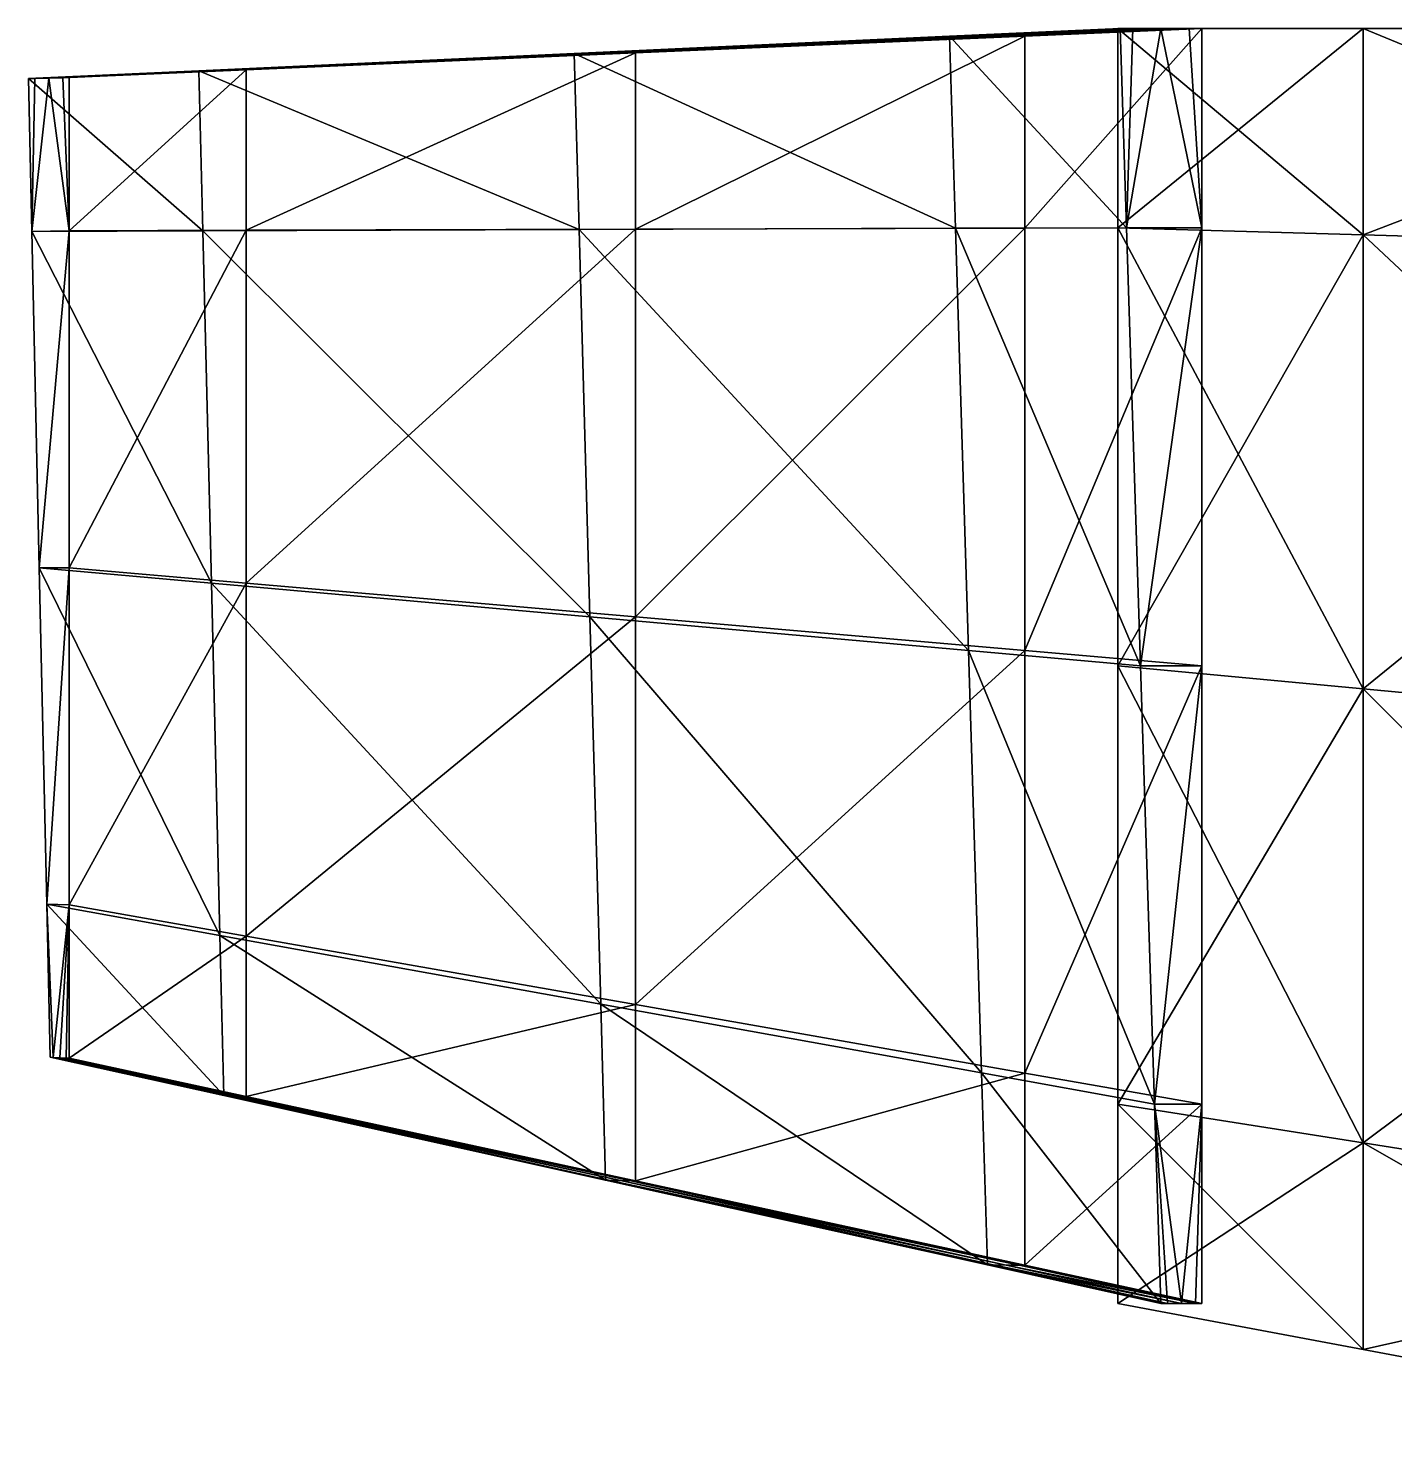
# Model space of a CAD drawing. Header units: metres. Extents: x -4.87 to 4.87, y -6.04 to 1.46.
# Drawn here: x -4.866 to -2.777, y -0.975 to 1.2 of the extents above; entities that cross this region are included whole.
import ezdxf

# ---------------------------------------------------------------- set-up
doc = ezdxf.new("R2010")
doc.units = ezdxf.units.M

msp = doc.modelspace()

# ---------------------------------------------------------------- linework, layer by layer
at = {"layer": 'Wing 1'}
for points in [[(-2.825, 1.2, -0.125), (-3.2, 0.8953, -0.125), (-2.825, 0.8843, -0.125)], [(-2.825, 1.2, -0.125), (-3.2, 1.2, -0.125), (-3.2, 0.8953, -0.125)], [(-2.825, 1.2, -0.0859), (-3.2, 1.2, -0.125), (-2.825, 1.2, -0.125)], [(-2.825, 1.2, -0.0859), (-3.2, 1.2, -0.0859), (-3.2, 1.2, -0.125)], [(-2.825, 1.2, 0), (-3.2, 1.2, -0.0859), (-2.825, 1.2, -0.0859)], [(-2.825, 1.2, 0), (-3.2, 1.2, 0), (-3.2, 1.2, -0.0859)], [(-2.825, 1.2, 0.0859), (-3.2, 1.2, 0), (-2.825, 1.2, 0)], [(-2.825, 1.2, 0.0859), (-3.2, 1.2, 0.0859), (-3.2, 1.2, 0)], [(-2.825, 1.2, 0.125), (-3.2, 1.2, 0.0859), (-2.825, 1.2, 0.0859)], [(-2.825, 1.2, 0.125), (-3.2, 1.2, 0.125), (-3.2, 1.2, 0.0859)], [(-2.825, 0.8843, 0.1055), (-3.2, 1.2, 0.125), (-2.825, 1.2, 0.125)], [(-2.825, 0.8843, 0.1055), (-3.2, 0.8953, 0.1055), (-3.2, 1.2, 0.125)], [(-3.2, 1.2, -0.0859), (-3.2, 0.8953, -0.125), (-3.2, 1.2, -0.125)], [(-3.2, 0.8953, -0.125), (-3.2, 1.2, -0.0859), (-3.2, 1.2, 0)], [(-3.2, 0.8953, 0.1055), (-3.2, 0.8953, -0.125), (-3.2, 1.2, 0)], [(-3.2, 0.8953, 0.1055), (-3.2, 1.2, 0.0859), (-3.2, 1.2, 0.125)], [(-3.2, 0.8953, 0.1055), (-3.2, 1.2, 0), (-3.2, 1.2, 0.0859)], [(-2, 1.2, -0.125), (-2.825, 0.8843, -0.125), (-2, 0.8602, -0.125)], [(-2, 1.2, -0.125), (-2.825, 1.2, -0.125), (-2.825, 0.8843, -0.125)], [(-2, 1.2, -0.0859), (-2.825, 1.2, -0.125), (-2, 1.2, -0.125)], [(-2, 1.2, -0.0859), (-2.825, 1.2, -0.0859), (-2.825, 1.2, -0.125)], [(-2, 1.2, 0), (-2.825, 1.2, -0.0859), (-2, 1.2, -0.0859)], [(-2, 1.2, 0), (-2.825, 1.2, 0), (-2.825, 1.2, -0.0859)], [(-2, 1.2, 0.0859), (-2.825, 1.2, 0), (-2, 1.2, 0)], [(-2, 1.2, 0.0859), (-2.825, 1.2, 0.0859), (-2.825, 1.2, 0)], [(-2, 1.2, 0.125), (-2.825, 1.2, 0.0859), (-2, 1.2, 0.0859)], [(-2, 1.2, 0.125), (-2.825, 1.2, 0.125), (-2.825, 1.2, 0.0859)], [(-2, 0.8602, 0.1055), (-2.825, 1.2, 0.125), (-2, 1.2, 0.125)], [(-2, 0.8602, 0.1055), (-2.825, 0.8843, 0.1055), (-2.825, 1.2, 0.125)], [(-2.825, 0.8843, -0.125), (-3.2, 0.8953, -0.125), (-3.2, 0.225, -0.125)], [(-2.825, 0.1898, 0.0625), (-3.2, 0.8953, 0.1055), (-2.825, 0.8843, 0.1055)], [(-2.825, 0.1898, 0.0625), (-3.2, 0.225, 0.0625), (-3.2, 0.8953, 0.1055)], [(-3.2, 0.8953, 0.1055), (-3.2, 0.225, 0.0625), (-3.2, 0.8953, -0.125)], [(-3.2, 0.225, -0.125), (-3.2, 0.8953, -0.125), (-3.2, 0.225, 0.0625)], [(-2.825, 0.8843, -0.125), (-3.2, 0.225, -0.125), (-2.825, 0.1898, -0.125)], [(-2, 0.8602, -0.125), (-2.825, 0.8843, -0.125), (-2.825, 0.1898, -0.125)], [(-2, 0.1125, 0.0625), (-2.825, 0.8843, 0.1055), (-2, 0.8602, 0.1055)], [(-2, 0.1125, 0.0625), (-2.825, 0.1898, 0.0625), (-2.825, 0.8843, 0.1055)], [(-2, 0.8602, -0.125), (-2.825, 0.1898, -0.125), (-2, 0.1125, -0.125)], [(-2.825, 0.1898, -0.125), (-3.2, 0.225, -0.125), (-3.2, -0.4453, -0.125)], [(-2.825, -0.5046, 0.0195), (-3.2, 0.225, 0.0625), (-2.825, 0.1898, 0.0625)], [(-2.825, -0.5046, 0.0195), (-3.2, -0.4453, 0.0195), (-3.2, 0.225, 0.0625)], [(-3.2, 0.225, -0.125), (-3.2, -0.4453, 0.0195), (-3.2, -0.4453, -0.125)], [(-3.2, -0.4453, 0.0195), (-3.2, 0.225, -0.125), (-3.2, 0.225, 0.0625)], [(-2.825, 0.1898, -0.125), (-3.2, -0.4453, -0.125), (-2.825, -0.5046, -0.125)], [(-2, 0.1125, -0.125), (-2.825, 0.1898, -0.125), (-2.825, -0.5046, -0.125)], [(-2, -0.6352, 0.0195), (-2.825, 0.1898, 0.0625), (-2, 0.1125, 0.0625)], [(-2, -0.6352, 0.0195), (-2.825, -0.5046, 0.0195), (-2.825, 0.1898, 0.0625)], [(-2, 0.1125, -0.125), (-2.825, -0.5046, -0.125), (-2, -0.6352, -0.125)], [(-2.825, -0.5046, -0.125), (-3.2, -0.4453, -0.125), (-3.2, -0.75, -0.125)], [(-2.825, -0.8203, 0), (-3.2, -0.4453, 0.0195), (-2.825, -0.5046, 0.0195)], [(-2.825, -0.8203, 0), (-3.2, -0.75, 0), (-3.2, -0.4453, 0.0195)], [(-3.2, -0.4453, -0.125), (-3.2, -0.75, -0.1055), (-3.2, -0.75, -0.125)], [(-3.2, -0.75, -0.0625), (-3.2, -0.75, -0.1055), (-3.2, -0.4453, -0.125)], [(-3.2, -0.4453, 0.0195), (-3.2, -0.75, -0.0195), (-3.2, -0.75, -0.0625)], [(-3.2, -0.75, -0.0195), (-3.2, -0.4453, 0.0195), (-3.2, -0.75, 0)], [(-3.2, -0.4453, 0.0195), (-3.2, -0.75, -0.0625), (-3.2, -0.4453, -0.125)], [(-2.825, -0.5046, -0.125), (-3.2, -0.75, -0.125), (-2.825, -0.8203, -0.125)], [(-2, -0.6352, -0.125), (-2.825, -0.5046, -0.125), (-2.825, -0.8203, -0.125)], [(-2, -0.975, 0), (-2.825, -0.5046, 0.0195), (-2, -0.6352, 0.0195)], [(-2, -0.975, 0), (-2.825, -0.8203, 0), (-2.825, -0.5046, 0.0195)], [(-2, -0.6352, -0.125), (-2.825, -0.8203, -0.125), (-2, -0.975, -0.125)], [(-2.825, -0.8203, -0.0195), (-3.2, -0.75, 0), (-2.825, -0.8203, 0)], [(-2.825, -0.8203, -0.0195), (-3.2, -0.75, -0.0195), (-3.2, -0.75, 0)], [(-2.825, -0.8203, -0.0625), (-3.2, -0.75, -0.0195), (-2.825, -0.8203, -0.0195)], [(-2.825, -0.8203, -0.0625), (-3.2, -0.75, -0.0625), (-3.2, -0.75, -0.0195)], [(-2.825, -0.8203, -0.1055), (-3.2, -0.75, -0.0625), (-2.825, -0.8203, -0.0625)], [(-2.825, -0.8203, -0.1055), (-3.2, -0.75, -0.1055), (-3.2, -0.75, -0.0625)], [(-2.825, -0.8203, -0.125), (-3.2, -0.75, -0.1055), (-2.825, -0.8203, -0.1055)], [(-2.825, -0.8203, -0.125), (-3.2, -0.75, -0.125), (-3.2, -0.75, -0.1055)], [(-2, -0.975, -0.0195), (-2.825, -0.8203, 0), (-2, -0.975, 0)], [(-2, -0.975, -0.0195), (-2.825, -0.8203, -0.0195), (-2.825, -0.8203, 0)], [(-2, -0.975, -0.0625), (-2.825, -0.8203, -0.0195), (-2, -0.975, -0.0195)], [(-2, -0.975, -0.0625), (-2.825, -0.8203, -0.0625), (-2.825, -0.8203, -0.0195)], [(-2, -0.975, -0.1055), (-2.825, -0.8203, -0.0625), (-2, -0.975, -0.0625)], [(-2, -0.975, -0.1055), (-2.825, -0.8203, -0.1055), (-2.825, -0.8203, -0.0625)], [(-2, -0.975, -0.125), (-2.825, -0.8203, -0.1055), (-2, -0.975, -0.1055)], [(-2, -0.975, -0.125), (-2.825, -0.8203, -0.125), (-2.825, -0.8203, -0.1055)]]:
    msp.add_3dface(points, dxfattribs=at)
at = {"layer": 'Wing 1.1'}
for points in [[(-3.1965, 1.2, 0.1243), (-3.4573, 1.188, -0.0489), (-3.4393, 1.1881, -0.0801)], [(-3.1867, 0.8953, 0.1073), (-3.4573, 1.188, -0.0489), (-3.1965, 1.2, 0.1243)], [(-3.1769, 1.2, 0.0904), (-3.4393, 1.1881, -0.0801), (-3.3997, 1.1881, -0.1487)], [(-3.1965, 1.2, 0.1243), (-3.4393, 1.1881, -0.0801), (-3.1769, 1.2, 0.0904)], [(-3.134, 1.2, 0.016), (-3.3997, 1.1881, -0.1487), (-3.3601, 1.1882, -0.2173)], [(-3.1769, 1.2, 0.0904), (-3.3997, 1.1881, -0.1487), (-3.134, 1.2, 0.016)], [(-3.091, 1.2, -0.0584), (-3.3601, 1.1882, -0.2173), (-3.3421, 1.1883, -0.2485)], [(-3.134, 1.2, 0.016), (-3.3601, 1.1882, -0.2173), (-3.091, 1.2, -0.0584)], [(-3.0715, 1.2, -0.0923), (-3.3421, 0.8946, -0.2485), (-3.0715, 0.8953, -0.0923)], [(-3.0715, 1.2, -0.0923), (-3.3421, 1.1883, -0.2485), (-3.3421, 0.8946, -0.2485)], [(-3.091, 1.2, -0.0584), (-3.3421, 1.1883, -0.2485), (-3.0715, 1.2, -0.0923)], [(-3.1867, 0.8953, 0.1073), (-3.1965, 1.2, 0.1243), (-3.1769, 1.2, 0.0904)], [(-3.1867, 0.8953, 0.1073), (-3.134, 1.2, 0.016), (-3.0715, 0.8953, -0.0923)], [(-3.1867, 0.8953, 0.1073), (-3.1769, 1.2, 0.0904), (-3.134, 1.2, 0.016)], [(-3.0715, 0.8953, -0.0923), (-3.134, 1.2, 0.016), (-3.091, 1.2, -0.0584)], [(-3.091, 1.2, -0.0584), (-3.0715, 1.2, -0.0923), (-3.0715, 0.8953, -0.0923)], [(-3.4573, 1.188, -0.0489), (-4.0313, 1.1617, -0.4299), (-4.0166, 1.1618, -0.4552)], [(-3.4483, 0.8944, -0.0646), (-4.0313, 1.1617, -0.4299), (-3.4573, 1.188, -0.0489)], [(-3.4393, 1.1881, -0.0801), (-4.0166, 1.1618, -0.4552), (-3.9844, 1.1621, -0.5111)], [(-3.4573, 1.188, -0.0489), (-4.0166, 1.1618, -0.4552), (-3.4393, 1.1881, -0.0801)], [(-3.3997, 1.1881, -0.1487), (-3.9844, 1.1621, -0.5111), (-3.9521, 1.1624, -0.5669)], [(-3.4393, 1.1881, -0.0801), (-3.9844, 1.1621, -0.5111), (-3.3997, 1.1881, -0.1487)], [(-3.3601, 1.1882, -0.2173), (-3.9521, 1.1624, -0.5669), (-3.9375, 1.1625, -0.5923)], [(-3.3997, 1.1881, -0.1487), (-3.9521, 1.1624, -0.5669), (-3.3601, 1.1882, -0.2173)], [(-3.3421, 1.1883, -0.2485), (-3.9375, 0.893, -0.5923), (-3.3421, 0.8946, -0.2485)], [(-3.3421, 1.1883, -0.2485), (-3.9375, 1.1625, -0.5923), (-3.9375, 0.893, -0.5923)], [(-3.3601, 1.1882, -0.2173), (-3.9375, 1.1625, -0.5923), (-3.3421, 1.1883, -0.2485)], [(-3.1867, 0.8953, 0.1073), (-3.4483, 0.8944, -0.0646), (-3.4573, 1.188, -0.0489)], [(-4.0313, 1.1617, -0.4299), (-4.6052, 1.1353, -0.8108), (-4.5939, 1.1355, -0.8304)], [(-4.0238, 0.8924, -0.4428), (-4.6052, 1.1353, -0.8108), (-4.0313, 1.1617, -0.4299)], [(-4.0166, 1.1618, -0.4552), (-4.5939, 1.1355, -0.8304), (-4.569, 1.136, -0.8734)], [(-4.0313, 1.1617, -0.4299), (-4.5939, 1.1355, -0.8304), (-4.0166, 1.1618, -0.4552)], [(-3.9844, 1.1621, -0.5111), (-4.569, 1.136, -0.8734), (-4.5442, 1.1365, -0.9164)], [(-4.0166, 1.1618, -0.4552), (-4.569, 1.136, -0.8734), (-3.9844, 1.1621, -0.5111)], [(-3.9521, 1.1624, -0.5669), (-4.5442, 1.1365, -0.9164), (-4.5329, 1.1367, -0.936)], [(-3.9844, 1.1621, -0.5111), (-4.5442, 1.1365, -0.9164), (-3.9521, 1.1624, -0.5669)], [(-3.9375, 1.1625, -0.5923), (-4.5329, 0.8914, -0.936), (-3.9375, 0.893, -0.5923)], [(-3.9375, 1.1625, -0.5923), (-4.5329, 1.1367, -0.936), (-4.5329, 0.8914, -0.936)], [(-3.9521, 1.1624, -0.5669), (-4.5329, 1.1367, -0.936), (-3.9375, 1.1625, -0.5923)], [(-3.4483, 0.8944, -0.0646), (-4.0238, 0.8924, -0.4428), (-4.0313, 1.1617, -0.4299)], [(-4.6052, 1.1353, -0.8108), (-4.866, 1.1233, -0.984), (-4.8563, 1.1236, -1.0009)], [(-4.5992, 0.8904, -0.8211), (-4.866, 1.1233, -0.984), (-4.6052, 1.1353, -0.8108)], [(-4.5939, 1.1355, -0.8304), (-4.8563, 1.1236, -1.0009), (-4.8348, 1.1242, -1.0381)], [(-4.6052, 1.1353, -0.8108), (-4.8563, 1.1236, -1.0009), (-4.5939, 1.1355, -0.8304)], [(-4.569, 1.136, -0.8734), (-4.8348, 1.1242, -1.0381), (-4.8133, 1.1247, -1.0753)], [(-4.5939, 1.1355, -0.8304), (-4.8348, 1.1242, -1.0381), (-4.569, 1.136, -0.8734)], [(-4.5442, 1.1365, -0.9164), (-4.8133, 1.1247, -1.0753), (-4.8035, 1.125, -1.0923)], [(-4.569, 1.136, -0.8734), (-4.8133, 1.1247, -1.0753), (-4.5442, 1.1365, -0.9164)], [(-4.5329, 1.1367, -0.936), (-4.8035, 0.8906, -1.0923), (-4.5329, 0.8914, -0.936)], [(-4.5329, 1.1367, -0.936), (-4.8035, 1.125, -1.0923), (-4.8035, 0.8906, -1.0923)], [(-4.5442, 1.1365, -0.9164), (-4.8035, 1.125, -1.0923), (-4.5329, 1.1367, -0.936)], [(-4.0238, 0.8924, -0.4428), (-4.5992, 0.8904, -0.8211), (-4.6052, 1.1353, -0.8108)], [(-4.8608, 0.8895, -0.993), (-4.8563, 1.1236, -1.0009), (-4.866, 1.1233, -0.984)], [(-4.5992, 0.8904, -0.8211), (-4.8608, 0.8895, -0.993), (-4.866, 1.1233, -0.984)], [(-4.8608, 0.8895, -0.993), (-4.8035, 0.8906, -1.0923), (-4.8348, 1.1242, -1.0381)], [(-4.8608, 0.8895, -0.993), (-4.8348, 1.1242, -1.0381), (-4.8563, 1.1236, -1.0009)], [(-4.8133, 1.1247, -1.0753), (-4.8348, 1.1242, -1.0381), (-4.8035, 0.8906, -1.0923)], [(-4.8035, 0.8906, -1.0923), (-4.8035, 1.125, -1.0923), (-4.8133, 1.1247, -1.0753)], [(-4.0073, 0.3, -0.4714), (-4.5992, 0.8904, -0.8211), (-4.0238, 0.8924, -0.4428)], [(-3.9375, 0.893, -0.5923), (-4.5329, 0.3516, -0.936), (-3.9375, 0.3, -0.5923)], [(-3.9375, 0.893, -0.5923), (-4.5329, 0.8914, -0.936), (-4.5329, 0.3516, -0.936)], [(-3.4284, 0.2484, -0.0991), (-4.0238, 0.8924, -0.4428), (-3.4483, 0.8944, -0.0646)], [(-3.4284, 0.2484, -0.0991), (-4.0073, 0.3, -0.4714), (-4.0238, 0.8924, -0.4428)], [(-3.3421, 0.8946, -0.2485), (-3.9375, 0.3, -0.5923), (-3.3421, 0.2484, -0.2485)], [(-3.3421, 0.8946, -0.2485), (-3.9375, 0.893, -0.5923), (-3.9375, 0.3, -0.5923)], [(-3.1652, 0.225, 0.0701), (-3.4483, 0.8944, -0.0646), (-3.1867, 0.8953, 0.1073)], [(-3.1652, 0.225, 0.0701), (-3.4284, 0.2484, -0.0991), (-3.4483, 0.8944, -0.0646)], [(-3.0715, 0.8953, -0.0923), (-3.3421, 0.2484, -0.2485), (-3.0715, 0.225, -0.0923)], [(-3.0715, 0.8953, -0.0923), (-3.3421, 0.8946, -0.2485), (-3.3421, 0.2484, -0.2485)], [(-3.1867, 0.8953, 0.1073), (-3.0715, 0.8953, -0.0923), (-3.1652, 0.225, 0.0701)], [(-3.0715, 0.225, -0.0923), (-3.1652, 0.225, 0.0701), (-3.0715, 0.8953, -0.0923)], [(-4.8608, 0.8895, -0.993), (-4.8494, 0.375, -1.0129), (-4.8035, 0.8906, -1.0923)], [(-4.5862, 0.3516, -0.8436), (-4.8608, 0.8895, -0.993), (-4.5992, 0.8904, -0.8211)], [(-4.5862, 0.3516, -0.8436), (-4.8494, 0.375, -1.0129), (-4.8608, 0.8895, -0.993)], [(-4.8035, 0.375, -1.0923), (-4.8035, 0.8906, -1.0923), (-4.8494, 0.375, -1.0129)], [(-4.5329, 0.8914, -0.936), (-4.8035, 0.375, -1.0923), (-4.5329, 0.3516, -0.936)], [(-4.5329, 0.8914, -0.936), (-4.8035, 0.8906, -1.0923), (-4.8035, 0.375, -1.0923)], [(-4.0073, 0.3, -0.4714), (-4.5862, 0.3516, -0.8436), (-4.5992, 0.8904, -0.8211)], [(-4.5732, -0.1873, -0.8662), (-4.8494, 0.375, -1.0129), (-4.5862, 0.3516, -0.8436)], [(-4.5732, -0.1873, -0.8662), (-4.8379, -0.1395, -1.0327), (-4.8494, 0.375, -1.0129)], [(-4.8379, -0.1395, -1.0327), (-4.8035, 0.375, -1.0923), (-4.8494, 0.375, -1.0129)], [(-4.8035, 0.375, -1.0923), (-4.8379, -0.1395, -1.0327), (-4.8035, -0.1406, -1.0923)], [(-4.5329, 0.3516, -0.936), (-4.8035, 0.375, -1.0923), (-4.8035, -0.1406, -1.0923)], [(-4.5329, 0.3516, -0.936), (-4.8035, -0.1406, -1.0923), (-4.5329, -0.1882, -0.936)], [(-3.9908, -0.2924, -0.4999), (-4.5862, 0.3516, -0.8436), (-4.0073, 0.3, -0.4714)], [(-3.9908, -0.2924, -0.4999), (-4.5732, -0.1873, -0.8662), (-4.5862, 0.3516, -0.8436)], [(-3.9375, 0.3, -0.5923), (-4.5329, 0.3516, -0.936), (-4.5329, -0.1882, -0.936)], [(-3.9375, 0.3, -0.5923), (-4.5329, -0.1882, -0.936), (-3.9375, -0.293, -0.5923)], [(-3.4085, -0.3975, -0.1336), (-4.0073, 0.3, -0.4714), (-3.4284, 0.2484, -0.0991)], [(-3.4085, -0.3975, -0.1336), (-3.9908, -0.2924, -0.4999), (-4.0073, 0.3, -0.4714)], [(-3.3421, 0.2484, -0.2485), (-3.9375, 0.3, -0.5923), (-3.9375, -0.293, -0.5923)], [(-3.3421, 0.2484, -0.2485), (-3.9375, -0.293, -0.5923), (-3.3421, -0.3977, -0.2485)], [(-3.1437, -0.4453, 0.0329), (-3.4284, 0.2484, -0.0991), (-3.1652, 0.225, 0.0701)], [(-3.1437, -0.4453, 0.0329), (-3.4085, -0.3975, -0.1336), (-3.4284, 0.2484, -0.0991)], [(-3.0715, 0.225, -0.0923), (-3.3421, 0.2484, -0.2485), (-3.3421, -0.3977, -0.2485)], [(-3.0715, 0.225, -0.0923), (-3.3421, -0.3977, -0.2485), (-3.0715, -0.4453, -0.0923)], [(-3.1437, -0.4453, 0.0329), (-3.1652, 0.225, 0.0701), (-3.0715, 0.225, -0.0923)], [(-3.0715, 0.225, -0.0923), (-3.0715, -0.4453, -0.0923), (-3.1437, -0.4453, 0.0329)], [(-4.5673, -0.4322, -0.8765), (-4.8379, -0.1395, -1.0327), (-4.5732, -0.1873, -0.8662)], [(-4.5673, -0.4322, -0.8765), (-4.8327, -0.3733, -1.0417), (-4.8379, -0.1395, -1.0327)], [(-4.8281, -0.3736, -1.0496), (-4.8379, -0.1395, -1.0327), (-4.8327, -0.3733, -1.0417)], [(-4.8281, -0.3736, -1.0496), (-4.8035, -0.1406, -1.0923), (-4.8379, -0.1395, -1.0327)], [(-4.8281, -0.3736, -1.0496), (-4.8181, -0.3742, -1.067), (-4.8035, -0.1406, -1.0923)], [(-4.8181, -0.3742, -1.067), (-4.8081, -0.3747, -1.0844), (-4.8035, -0.1406, -1.0923)], [(-4.8035, -0.1406, -1.0923), (-4.8081, -0.3747, -1.0844), (-4.8035, -0.375, -1.0923)], [(-4.5329, -0.1882, -0.936), (-4.8035, -0.1406, -1.0923), (-4.8035, -0.375, -1.0923)], [(-4.5329, -0.1882, -0.936), (-4.8035, -0.375, -1.0923), (-4.5329, -0.4336, -0.936)], [(-3.9833, -0.5617, -0.5129), (-4.5732, -0.1873, -0.8662), (-3.9908, -0.2924, -0.4999)], [(-3.9833, -0.5617, -0.5129), (-4.5673, -0.4322, -0.8765), (-4.5732, -0.1873, -0.8662)], [(-3.9375, -0.293, -0.5923), (-4.5329, -0.1882, -0.936), (-4.5329, -0.4336, -0.936)], [(-3.9375, -0.293, -0.5923), (-4.5329, -0.4336, -0.936), (-3.9375, -0.5625, -0.5923)], [(-3.3994, -0.6911, -0.1493), (-3.9908, -0.2924, -0.4999), (-3.4085, -0.3975, -0.1336)], [(-3.3994, -0.6911, -0.1493), (-3.9833, -0.5617, -0.5129), (-3.9908, -0.2924, -0.4999)], [(-3.3421, -0.3977, -0.2485), (-3.9375, -0.293, -0.5923), (-3.9375, -0.5625, -0.5923)], [(-4.5619, -0.4324, -0.8858), (-4.8327, -0.3733, -1.0417), (-4.5673, -0.4322, -0.8765)], [(-4.5619, -0.4324, -0.8858), (-4.8281, -0.3736, -1.0496), (-4.8327, -0.3733, -1.0417)], [(-4.5501, -0.4329, -0.9062), (-4.8281, -0.3736, -1.0496), (-4.5619, -0.4324, -0.8858)], [(-4.5501, -0.4329, -0.9062), (-4.8181, -0.3742, -1.067), (-4.8281, -0.3736, -1.0496)], [(-4.5383, -0.4334, -0.9267), (-4.8181, -0.3742, -1.067), (-4.5501, -0.4329, -0.9062)], [(-4.5383, -0.4334, -0.9267), (-4.8081, -0.3747, -1.0844), (-4.8181, -0.3742, -1.067)], [(-4.5329, -0.4336, -0.936), (-4.8081, -0.3747, -1.0844), (-4.5383, -0.4334, -0.9267)], [(-4.5329, -0.4336, -0.936), (-4.8035, -0.375, -1.0923), (-4.8081, -0.3747, -1.0844)], [(-3.3421, -0.3977, -0.2485), (-3.9375, -0.5625, -0.5923), (-3.3421, -0.6914, -0.2485)], [(-3.134, -0.75, 0.016), (-3.4085, -0.3975, -0.1336), (-3.1437, -0.4453, 0.0329)], [(-3.134, -0.75, 0.016), (-3.3994, -0.6911, -0.1493), (-3.4085, -0.3975, -0.1336)], [(-3.0715, -0.4453, -0.0923), (-3.3421, -0.3977, -0.2485), (-3.3421, -0.6914, -0.2485)], [(-3.9762, -0.5618, -0.5253), (-4.5673, -0.4322, -0.8765), (-3.9833, -0.5617, -0.5129)], [(-3.9762, -0.5618, -0.5253), (-4.5619, -0.4324, -0.8858), (-4.5673, -0.4322, -0.8765)], [(-3.9604, -0.5621, -0.5526), (-4.5619, -0.4324, -0.8858), (-3.9762, -0.5618, -0.5253)], [(-3.9604, -0.5621, -0.5526), (-4.5501, -0.4329, -0.9062), (-4.5619, -0.4324, -0.8858)], [(-3.9447, -0.5624, -0.5798), (-4.5501, -0.4329, -0.9062), (-3.9604, -0.5621, -0.5526)], [(-3.9447, -0.5624, -0.5798), (-4.5383, -0.4334, -0.9267), (-4.5501, -0.4329, -0.9062)], [(-3.9375, -0.5625, -0.5923), (-4.5383, -0.4334, -0.9267), (-3.9447, -0.5624, -0.5798)], [(-3.9375, -0.5625, -0.5923), (-4.5329, -0.4336, -0.936), (-4.5383, -0.4334, -0.9267)], [(-3.0715, -0.4453, -0.0923), (-3.3421, -0.6914, -0.2485), (-3.0715, -0.75, -0.0923)], [(-3.1437, -0.4453, 0.0329), (-3.1027, -0.75, -0.0381), (-3.1242, -0.75, -0.0009)], [(-3.1242, -0.75, -0.0009), (-3.134, -0.75, 0.016), (-3.1437, -0.4453, 0.0329)], [(-3.1437, -0.4453, 0.0329), (-3.0715, -0.4453, -0.0923), (-3.1027, -0.75, -0.0381)], [(-3.1027, -0.75, -0.0381), (-3.0715, -0.4453, -0.0923), (-3.0812, -0.75, -0.0753)], [(-3.0715, -0.4453, -0.0923), (-3.0715, -0.75, -0.0923), (-3.0812, -0.75, -0.0753)], [(-3.3904, -0.6912, -0.1648), (-3.9833, -0.5617, -0.5129), (-3.3994, -0.6911, -0.1493)], [(-3.3904, -0.6912, -0.1648), (-3.9762, -0.5618, -0.5253), (-3.9833, -0.5617, -0.5129)], [(-3.3708, -0.6913, -0.1989), (-3.9762, -0.5618, -0.5253), (-3.3904, -0.6912, -0.1648)], [(-3.3708, -0.6913, -0.1989), (-3.9604, -0.5621, -0.5526), (-3.9762, -0.5618, -0.5253)], [(-3.3511, -0.6914, -0.233), (-3.9604, -0.5621, -0.5526), (-3.3708, -0.6913, -0.1989)], [(-3.3511, -0.6914, -0.233), (-3.9447, -0.5624, -0.5798), (-3.9604, -0.5621, -0.5526)], [(-3.3421, -0.6914, -0.2485), (-3.9447, -0.5624, -0.5798), (-3.3511, -0.6914, -0.233)], [(-3.3421, -0.6914, -0.2485), (-3.9375, -0.5625, -0.5923), (-3.9447, -0.5624, -0.5798)], [(-3.1242, -0.75, -0.0009), (-3.3994, -0.6911, -0.1493), (-3.134, -0.75, 0.016)], [(-3.1242, -0.75, -0.0009), (-3.3904, -0.6912, -0.1648), (-3.3994, -0.6911, -0.1493)], [(-3.1027, -0.75, -0.0381), (-3.3904, -0.6912, -0.1648), (-3.1242, -0.75, -0.0009)], [(-3.1027, -0.75, -0.0381), (-3.3708, -0.6913, -0.1989), (-3.3904, -0.6912, -0.1648)], [(-3.0812, -0.75, -0.0753), (-3.3708, -0.6913, -0.1989), (-3.1027, -0.75, -0.0381)], [(-3.0812, -0.75, -0.0753), (-3.3511, -0.6914, -0.233), (-3.3708, -0.6913, -0.1989)], [(-3.0715, -0.75, -0.0923), (-3.3511, -0.6914, -0.233), (-3.0812, -0.75, -0.0753)], [(-3.0715, -0.75, -0.0923), (-3.3421, -0.6914, -0.2485), (-3.3511, -0.6914, -0.233)]]:
    msp.add_3dface(points, dxfattribs=at)

doc.saveas('drawing.dxf')
